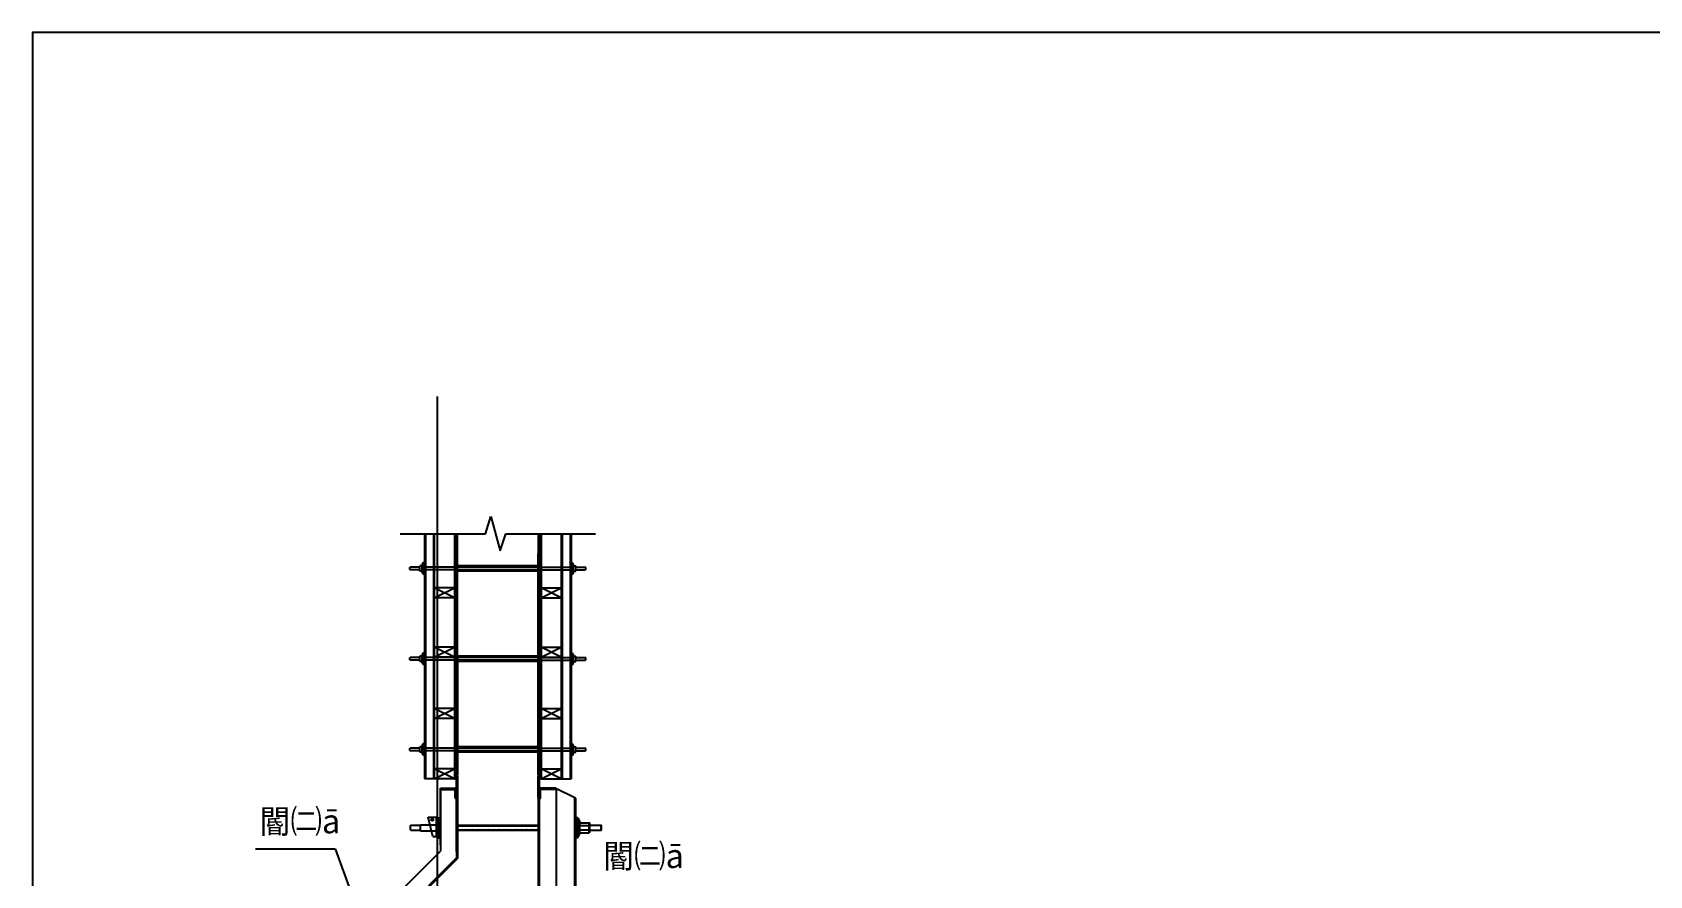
# Model space of a CAD drawing. Header units: metres. Extents: x 0 to 193, y 0 to 136.
# Drawn here: x 0 to 96.5, y 86.2 to 136.5 of the extents above; entities that cross this region are included whole.
import ezdxf

# ---------------------------------------------------------------- set-up
doc = ezdxf.new("R2010")
doc.units = ezdxf.units.M
doc.layers.add(' ', color=7, linetype='Continuous')

msp = doc.modelspace()

# ---------------------------------------------------------------- linework, layer by layer
at = {"layer": ' '}
for p, q in [((27.04, 106.57), (27.37, 107.6)), ((27.37, 107.6), (27.93, 105.54)), ((21.95, 106.57), (27.04, 106.57)), ((23.41, 106.57), (23.41, 91.93)), ((23.46, 106.57), (23.46, 91.93)), ((23.94, 106.57), (23.94, 91.93)), ((23.99, 106.57), (23.99, 91.93)), ((25.19, 106.57), (25.19, 91.93)), ((25.24, 106.57), (25.24, 91.93)), ((25.28, 91.93), (25.28, 106.57)), ((25.33, 92.13), (25.33, 106.57)), ((25.38, 92.61), (25.38, 106.57)), ((27.93, 105.54), (28.26, 106.57)), ((28.26, 106.57), (33.61, 106.57)), ((30.23, 92.13), (30.23, 106.57)), ((30.28, 91.93), (30.28, 106.57)), ((30.32, 106.57), (30.32, 91.93)), ((30.37, 106.57), (30.37, 91.93)), ((31.57, 106.57), (31.57, 91.93)), ((31.62, 106.57), (31.62, 91.93)), ((32.1, 106.57), (32.1, 91.93)), ((32.15, 106.57), (32.15, 91.93)), ((30.18, 92.61), (30.18, 105.37)), ((23.35, 104.13), (23.35, 104.85)), ((32.21, 104.13), (32.21, 104.85)), ((23.99, 103.33), (23.99, 102.73)), ((31.57, 103.33), (31.57, 102.73)), ((23.35, 98.73), (23.35, 99.45)), ((23.99, 99.73), (23.99, 99.13)), ((31.57, 99.73), (31.57, 99.13)), ((32.21, 98.73), (32.21, 99.45)), ((23.99, 96.13), (23.99, 95.53)), ((31.57, 96.13), (31.57, 95.53)), ((23.35, 93.33), (23.35, 94.05)), ((32.21, 93.33), (32.21, 94.05)), ((23.99, 92.53), (23.99, 91.93)), ((31.57, 92.53), (31.57, 91.93))]:
    msp.add_line(p, q, dxfattribs=at)
for p, q in [((24.18, 26.41), (24.18, 114.75)), ((30.18, 106.57), (30.18, 92.13)), ((30.25, 106.57), (30.25, 76.38)), ((30.18, 92.61), (30.18, 105.37)), ((22.53, 104.55), (22.55, 104.57)), ((22.53, 104.43), (22.53, 104.55)), ((22.53, 104.43), (22.55, 104.41)), ((23.13, 104.57), (22.55, 104.57)), ((23.13, 104.41), (22.55, 104.41)), ((23.27, 104.65), (23.13, 104.65)), ((23.13, 104.33), (23.13, 104.65)), ((23.27, 104.33), (23.13, 104.33)), ((23.35, 104.85), (23.27, 104.73)), ((23.27, 104.25), (23.27, 104.73)), ((23.35, 104.13), (23.27, 104.25)), ((23.42, 104.85), (23.35, 104.85)), ((23.35, 104.85), (23.35, 104.72)), ((25.19, 104.57), (23.47, 104.57)), ((25.19, 104.41), (23.47, 104.41)), ((30.18, 104.65), (25.38, 104.65)), ((30.18, 104.61), (25.38, 104.61)), ((30.18, 104.57), (25.38, 104.57)), ((30.18, 104.41), (25.38, 104.41)), ((30.18, 104.37), (25.38, 104.37)), ((30.18, 104.33), (25.38, 104.33)), ((25.39, 104.65), (25.43, 104.61)), ((25.51, 104.37), (25.54, 104.33)), ((25.56, 104.65), (25.59, 104.61)), ((25.56, 104.37), (25.6, 104.33)), ((25.61, 104.65), (25.65, 104.61)), ((25.62, 104.37), (25.65, 104.33)), ((25.66, 104.65), (25.7, 104.61)), ((25.67, 104.37), (25.71, 104.33)), ((25.72, 104.65), (25.75, 104.61)), ((25.83, 104.37), (25.87, 104.33)), ((25.88, 104.65), (25.91, 104.61)), ((25.89, 104.37), (25.92, 104.33)), ((25.93, 104.65), (25.97, 104.61)), ((25.94, 104.37), (25.98, 104.33)), ((25.99, 104.65), (26.02, 104.61)), ((25.99, 104.37), (26.03, 104.33)), ((26.04, 104.65), (26.08, 104.61)), ((26.15, 104.37), (26.19, 104.33)), ((26.2, 104.65), (26.24, 104.61)), ((26.21, 104.37), (26.24, 104.33)), ((26.26, 104.65), (26.29, 104.61)), ((26.26, 104.37), (26.3, 104.33)), ((26.31, 104.65), (26.35, 104.61)), ((26.32, 104.37), (26.35, 104.33)), ((26.36, 104.65), (26.4, 104.61)), ((26.48, 104.37), (26.51, 104.33)), ((26.53, 104.65), (26.56, 104.61)), ((26.53, 104.37), (26.57, 104.33)), ((26.58, 104.65), (26.62, 104.61)), ((26.59, 104.37), (26.62, 104.33)), ((26.63, 104.65), (26.67, 104.61)), ((26.64, 104.37), (26.68, 104.33)), ((26.69, 104.65), (26.72, 104.61)), ((26.8, 104.37), (26.84, 104.33)), ((26.85, 104.65), (26.88, 104.61)), ((26.86, 104.37), (26.89, 104.33)), ((26.9, 104.65), (26.94, 104.61)), ((26.91, 104.37), (26.95, 104.33)), ((26.96, 104.65), (26.99, 104.61)), ((26.96, 104.37), (27, 104.33)), ((27.01, 104.65), (27.05, 104.61)), ((27.12, 104.37), (27.16, 104.33)), ((27.17, 104.65), (27.21, 104.61)), ((27.18, 104.37), (27.21, 104.33)), ((27.23, 104.65), (27.26, 104.61)), ((27.23, 104.37), (27.27, 104.33)), ((27.28, 104.65), (27.32, 104.61)), ((27.29, 104.37), (27.32, 104.33)), ((27.33, 104.65), (27.37, 104.61)), ((27.45, 104.37), (27.48, 104.33)), ((27.5, 104.65), (27.53, 104.61)), ((27.5, 104.37), (27.54, 104.33)), ((27.55, 104.65), (27.59, 104.61)), ((27.56, 104.37), (27.59, 104.33)), ((27.6, 104.65), (27.64, 104.61)), ((27.61, 104.37), (27.65, 104.33)), ((27.66, 104.65), (27.69, 104.61)), ((28.99, 104.57), (27.7, 104.57)), ((28.99, 104.41), (27.7, 104.41)), ((27.77, 104.37), (27.81, 104.33)), ((27.82, 104.65), (27.85, 104.61)), ((27.83, 104.37), (27.86, 104.33)), ((27.87, 104.65), (27.91, 104.61)), ((27.88, 104.37), (27.92, 104.33)), ((27.93, 104.65), (27.96, 104.61)), ((27.93, 104.37), (27.97, 104.33)), ((27.98, 104.65), (28.02, 104.61)), ((28.09, 104.37), (28.13, 104.33)), ((28.14, 104.65), (28.18, 104.61)), ((28.15, 104.37), (28.18, 104.33)), ((28.2, 104.65), (28.23, 104.61)), ((28.2, 104.37), (28.24, 104.33)), ((28.25, 104.65), (28.29, 104.61)), ((28.26, 104.37), (28.29, 104.33)), ((28.3, 104.65), (28.34, 104.61)), ((28.45, 104.37), (28.41, 104.33)), ((28.45, 104.65), (28.42, 104.61)), ((28.42, 104.37), (28.45, 104.33)), ((28.5, 104.37), (28.46, 104.33)), ((28.47, 104.65), (28.5, 104.61)), ((28.51, 104.65), (28.47, 104.61)), ((28.47, 104.37), (28.51, 104.33)), ((28.52, 104.65), (28.56, 104.61)), ((28.55, 104.37), (28.52, 104.33)), ((28.53, 104.37), (28.56, 104.33)), ((28.57, 104.65), (28.61, 104.61)), ((28.58, 104.37), (28.62, 104.33)), ((28.63, 104.65), (28.66, 104.61)), ((28.67, 104.65), (28.63, 104.61)), ((28.72, 104.37), (28.68, 104.33)), ((28.72, 104.65), (28.69, 104.61)), ((28.77, 104.37), (28.73, 104.33)), ((28.78, 104.65), (28.74, 104.61)), ((28.74, 104.37), (28.78, 104.33)), ((28.79, 104.65), (28.82, 104.61)), ((28.83, 104.65), (28.79, 104.61)), ((28.82, 104.37), (28.79, 104.33)), ((28.8, 104.37), (28.83, 104.33)), ((28.84, 104.65), (28.88, 104.61)), ((28.88, 104.37), (28.84, 104.33)), ((28.85, 104.37), (28.89, 104.33)), ((28.9, 104.65), (28.93, 104.61)), ((28.9, 104.37), (28.94, 104.33)), ((28.95, 104.65), (28.99, 104.61)), ((28.99, 104.65), (28.96, 104.61)), ((29.36, 104.65), (29.32, 104.61)), ((29.35, 104.37), (29.32, 104.33)), ((29.41, 104.37), (29.37, 104.33)), ((29.52, 104.65), (29.49, 104.61)), ((29.57, 104.37), (29.53, 104.33)), ((29.58, 104.65), (29.54, 104.61)), ((29.63, 104.65), (29.59, 104.61)), ((29.62, 104.37), (29.59, 104.33)), ((29.68, 104.37), (29.64, 104.33)), ((29.68, 104.65), (29.65, 104.61)), ((29.73, 104.37), (29.69, 104.33)), ((29.84, 104.65), (29.81, 104.61)), ((29.9, 104.65), (29.86, 104.61)), ((29.89, 104.37), (29.86, 104.33)), ((29.95, 104.37), (29.91, 104.33)), ((29.95, 104.65), (29.92, 104.61)), ((30, 104.37), (29.96, 104.33)), ((30.01, 104.65), (29.97, 104.61)), ((30.05, 104.37), (30.02, 104.33)), ((30.17, 104.65), (30.13, 104.61)), ((30.37, 104.57), (32.09, 104.57)), ((30.37, 104.41), (32.09, 104.41)), ((32.14, 104.85), (32.21, 104.85)), ((32.21, 104.85), (32.29, 104.73)), ((32.21, 104.85), (32.21, 104.72)), ((32.21, 104.13), (32.29, 104.25)), ((32.29, 104.25), (32.29, 104.73)), ((32.29, 104.65), (32.44, 104.65)), ((32.29, 104.33), (32.44, 104.33)), ((32.44, 104.33), (32.44, 104.65)), ((32.44, 104.33), (32.44, 104.65)), ((32.44, 104.57), (33.01, 104.57)), ((32.44, 104.41), (33.01, 104.41)), ((33.04, 104.55), (33.01, 104.57)), ((33.04, 104.43), (33.01, 104.41)), ((33.04, 104.43), (33.04, 104.55)), ((23.42, 104.13), (23.35, 104.13)), ((25.19, 103.33), (23.99, 103.33)), ((23.99, 102.73), (25.19, 103.33)), ((25.19, 102.73), (23.99, 103.33)), ((30.37, 103.33), (31.57, 103.33)), ((30.37, 102.73), (31.57, 103.33)), ((31.57, 102.73), (30.37, 103.33)), ((32.14, 104.13), (32.21, 104.13)), ((25.19, 102.73), (23.99, 102.73)), ((30.37, 102.73), (31.57, 102.73)), ((23.35, 99.45), (23.27, 99.33)), ((23.42, 99.45), (23.35, 99.45)), ((23.35, 99.45), (23.35, 99.32)), ((25.19, 99.79), (23.99, 99.79)), ((23.99, 99.19), (25.19, 99.79)), ((25.19, 99.19), (23.99, 99.79)), ((30.37, 99.2), (31.57, 99.8)), ((31.57, 99.2), (30.37, 99.8)), ((30.37, 99.8), (31.57, 99.8)), ((32.14, 99.45), (32.21, 99.45)), ((32.21, 99.45), (32.29, 99.33)), ((32.21, 99.45), (32.21, 99.32)), ((22.53, 99.15), (22.55, 99.17)), ((22.53, 99.03), (22.53, 99.15)), ((22.53, 99.03), (22.55, 99.01)), ((23.13, 99.17), (22.55, 99.17)), ((23.13, 99.01), (22.55, 99.01)), ((23.27, 99.25), (23.13, 99.25)), ((23.13, 98.93), (23.13, 99.25)), ((23.27, 98.93), (23.13, 98.93)), ((23.27, 98.85), (23.27, 99.33)), ((23.35, 98.73), (23.27, 98.85)), ((23.42, 98.73), (23.35, 98.73)), ((25.19, 99.17), (23.47, 99.17)), ((25.19, 99.01), (23.47, 99.01)), ((25.19, 99.19), (23.99, 99.19)), ((30.18, 99.25), (25.38, 99.25)), ((30.18, 99.21), (25.38, 99.21)), ((25.38, 99.18), (25.38, 92.13)), ((30.18, 99.17), (25.38, 99.17)), ((30.18, 99.01), (25.38, 99.01)), ((30.18, 98.97), (25.38, 98.97)), ((30.18, 98.93), (25.38, 98.93)), ((25.39, 99.25), (25.43, 99.21)), ((25.51, 98.97), (25.54, 98.93)), ((25.56, 99.25), (25.59, 99.21)), ((25.56, 98.97), (25.6, 98.93)), ((25.61, 99.25), (25.65, 99.21)), ((25.62, 98.97), (25.65, 98.93)), ((25.66, 99.25), (25.7, 99.21)), ((25.67, 98.97), (25.71, 98.93)), ((25.72, 99.25), (25.75, 99.21)), ((25.83, 98.97), (25.87, 98.93)), ((25.88, 99.25), (25.91, 99.21)), ((25.89, 98.97), (25.92, 98.93)), ((25.93, 99.25), (25.97, 99.21)), ((25.94, 98.97), (25.98, 98.93)), ((25.99, 99.25), (26.02, 99.21)), ((25.99, 98.97), (26.03, 98.93)), ((26.04, 99.25), (26.08, 99.21)), ((26.15, 98.97), (26.19, 98.93)), ((26.2, 99.25), (26.24, 99.21)), ((26.21, 98.97), (26.24, 98.93)), ((26.26, 99.25), (26.29, 99.21)), ((26.26, 98.97), (26.3, 98.93)), ((26.31, 99.25), (26.35, 99.21)), ((26.32, 98.97), (26.35, 98.93)), ((26.36, 99.25), (26.4, 99.21)), ((26.48, 98.97), (26.51, 98.93)), ((26.53, 99.25), (26.56, 99.21)), ((26.53, 98.97), (26.57, 98.93)), ((26.58, 99.25), (26.62, 99.21)), ((26.59, 98.97), (26.62, 98.93)), ((26.63, 99.25), (26.67, 99.21)), ((26.64, 98.97), (26.68, 98.93)), ((26.69, 99.25), (26.72, 99.21)), ((26.8, 98.97), (26.84, 98.93)), ((26.85, 99.25), (26.88, 99.21)), ((26.86, 98.97), (26.89, 98.93)), ((26.9, 99.25), (26.94, 99.21)), ((26.91, 98.97), (26.95, 98.93)), ((26.96, 99.25), (26.99, 99.21)), ((26.96, 98.97), (27, 98.93)), ((27.01, 99.25), (27.05, 99.21)), ((27.12, 98.97), (27.16, 98.93)), ((27.17, 99.25), (27.21, 99.21)), ((27.18, 98.97), (27.21, 98.93)), ((27.23, 99.25), (27.26, 99.21)), ((27.23, 98.97), (27.27, 98.93)), ((27.28, 99.25), (27.32, 99.21)), ((27.29, 98.97), (27.32, 98.93)), ((27.33, 99.25), (27.37, 99.21)), ((27.45, 98.97), (27.48, 98.93)), ((27.5, 99.25), (27.53, 99.21)), ((27.5, 98.97), (27.54, 98.93)), ((27.55, 99.25), (27.59, 99.21)), ((27.56, 98.97), (27.59, 98.93)), ((27.6, 99.25), (27.64, 99.21)), ((27.61, 98.97), (27.65, 98.93)), ((27.66, 99.25), (27.69, 99.21)), ((28.99, 99.17), (27.7, 99.17)), ((28.99, 99.01), (27.7, 99.01)), ((27.77, 98.97), (27.81, 98.93)), ((27.82, 99.25), (27.85, 99.21)), ((27.83, 98.97), (27.86, 98.93)), ((27.87, 99.25), (27.91, 99.21)), ((27.88, 98.97), (27.92, 98.93)), ((27.93, 99.25), (27.96, 99.21)), ((27.93, 98.97), (27.97, 98.93)), ((27.98, 99.25), (28.02, 99.21)), ((28.09, 98.97), (28.13, 98.93)), ((28.14, 99.25), (28.18, 99.21)), ((28.15, 98.97), (28.18, 98.93)), ((28.2, 99.25), (28.23, 99.21)), ((28.2, 98.97), (28.24, 98.93)), ((28.25, 99.25), (28.29, 99.21)), ((28.26, 98.97), (28.29, 98.93)), ((28.3, 99.25), (28.34, 99.21)), ((28.45, 98.97), (28.41, 98.93)), ((28.45, 99.25), (28.42, 99.21)), ((28.42, 98.97), (28.45, 98.93)), ((28.5, 98.97), (28.46, 98.93)), ((28.47, 99.25), (28.5, 99.21)), ((28.51, 99.25), (28.47, 99.21)), ((28.47, 98.97), (28.51, 98.93)), ((28.52, 99.25), (28.56, 99.21)), ((28.55, 98.97), (28.52, 98.93)), ((28.53, 98.97), (28.56, 98.93)), ((28.57, 99.25), (28.61, 99.21)), ((28.58, 98.97), (28.62, 98.93)), ((28.63, 99.25), (28.66, 99.21)), ((28.67, 99.25), (28.63, 99.21)), ((28.72, 98.97), (28.68, 98.93)), ((28.72, 99.25), (28.69, 99.21)), ((28.77, 98.97), (28.73, 98.93)), ((28.78, 99.25), (28.74, 99.21)), ((28.74, 98.97), (28.78, 98.93)), ((28.79, 99.25), (28.82, 99.21)), ((28.83, 99.25), (28.79, 99.21)), ((28.82, 98.97), (28.79, 98.93)), ((28.8, 98.97), (28.83, 98.93)), ((28.84, 99.25), (28.88, 99.21)), ((28.88, 98.97), (28.84, 98.93)), ((28.85, 98.97), (28.89, 98.93)), ((28.9, 99.25), (28.93, 99.21)), ((28.9, 98.97), (28.94, 98.93)), ((28.95, 99.25), (28.99, 99.21)), ((28.99, 99.25), (28.96, 99.21)), ((29.36, 99.25), (29.32, 99.21)), ((29.35, 98.97), (29.32, 98.93)), ((29.41, 98.97), (29.37, 98.93)), ((29.52, 99.25), (29.49, 99.21)), ((29.57, 98.97), (29.53, 98.93)), ((29.58, 99.25), (29.54, 99.21)), ((29.63, 99.25), (29.59, 99.21)), ((29.62, 98.97), (29.59, 98.93)), ((29.68, 98.97), (29.64, 98.93)), ((29.68, 99.25), (29.65, 99.21)), ((29.73, 98.97), (29.69, 98.93)), ((29.84, 99.25), (29.81, 99.21)), ((29.9, 99.25), (29.86, 99.21)), ((29.89, 98.97), (29.86, 98.93)), ((29.95, 98.97), (29.91, 98.93)), ((29.95, 99.25), (29.92, 99.21)), ((30, 98.97), (29.96, 98.93)), ((30.01, 99.25), (29.97, 99.21)), ((30.05, 98.97), (30.02, 98.93)), ((30.17, 99.25), (30.13, 99.21)), ((30.18, 99.18), (30.18, 92.13)), ((30.37, 99.2), (31.57, 99.2)), ((30.37, 99.17), (32.09, 99.17)), ((30.37, 99.01), (32.09, 99.01)), ((32.14, 98.73), (32.21, 98.73)), ((32.21, 98.73), (32.29, 98.85)), ((32.29, 98.85), (32.29, 99.33)), ((32.29, 99.25), (32.44, 99.25)), ((32.29, 98.93), (32.44, 98.93)), ((32.44, 98.93), (32.44, 99.25)), ((32.44, 98.93), (32.44, 99.25)), ((32.44, 99.17), (33.01, 99.17)), ((32.44, 99.01), (33.01, 99.01)), ((33.04, 99.15), (33.01, 99.17)), ((33.04, 99.03), (33.01, 99.01)), ((33.04, 99.03), (33.04, 99.15)), ((25.19, 96.13), (23.99, 96.13)), ((23.99, 95.53), (25.19, 96.13)), ((25.19, 95.53), (23.99, 96.13)), ((30.37, 95.53), (31.57, 96.13)), ((31.57, 95.53), (30.37, 96.13)), ((30.37, 96.13), (31.57, 96.13)), ((25.19, 95.53), (23.99, 95.53)), ((30.37, 95.53), (31.57, 95.53)), ((22.53, 93.75), (22.55, 93.77)), ((22.53, 93.63), (22.53, 93.75)), ((22.53, 93.63), (22.55, 93.61)), ((23.13, 93.77), (22.55, 93.77)), ((23.27, 93.85), (23.13, 93.85)), ((23.13, 93.53), (23.13, 93.85)), ((23.35, 94.05), (23.27, 93.93)), ((23.27, 93.45), (23.27, 93.93)), ((23.35, 94.05), (23.35, 93.92)), ((23.42, 94.05), (23.35, 94.05)), ((25.19, 93.77), (23.47, 93.77)), ((30.18, 93.85), (25.38, 93.85)), ((30.18, 93.81), (25.38, 93.81)), ((30.18, 93.77), (25.38, 93.77)), ((25.39, 93.85), (25.43, 93.81)), ((25.56, 93.85), (25.59, 93.81)), ((25.61, 93.85), (25.65, 93.81)), ((25.66, 93.85), (25.7, 93.81)), ((25.72, 93.85), (25.75, 93.81)), ((25.88, 93.85), (25.91, 93.81)), ((25.93, 93.85), (25.97, 93.81)), ((25.99, 93.85), (26.02, 93.81)), ((26.04, 93.85), (26.08, 93.81)), ((26.2, 93.85), (26.24, 93.81)), ((26.26, 93.85), (26.29, 93.81)), ((26.31, 93.85), (26.35, 93.81)), ((26.36, 93.85), (26.4, 93.81)), ((26.53, 93.85), (26.56, 93.81)), ((26.58, 93.85), (26.62, 93.81)), ((26.63, 93.85), (26.67, 93.81)), ((26.69, 93.85), (26.72, 93.81)), ((26.85, 93.85), (26.88, 93.81)), ((26.9, 93.85), (26.94, 93.81)), ((26.96, 93.85), (26.99, 93.81)), ((27.01, 93.85), (27.05, 93.81)), ((27.17, 93.85), (27.21, 93.81)), ((27.23, 93.85), (27.26, 93.81)), ((27.28, 93.85), (27.32, 93.81)), ((27.33, 93.85), (27.37, 93.81)), ((27.5, 93.85), (27.53, 93.81)), ((27.55, 93.85), (27.59, 93.81)), ((27.6, 93.85), (27.64, 93.81)), ((27.66, 93.85), (27.69, 93.81)), ((28.99, 93.77), (27.7, 93.77)), ((27.82, 93.85), (27.85, 93.81)), ((27.87, 93.85), (27.91, 93.81)), ((27.93, 93.85), (27.96, 93.81)), ((27.98, 93.85), (28.02, 93.81)), ((28.14, 93.85), (28.18, 93.81)), ((28.2, 93.85), (28.23, 93.81)), ((28.25, 93.85), (28.29, 93.81)), ((28.3, 93.85), (28.34, 93.81)), ((28.45, 93.85), (28.42, 93.81)), ((28.51, 93.85), (28.47, 93.81)), ((28.47, 93.85), (28.5, 93.81)), ((28.52, 93.85), (28.56, 93.81)), ((28.57, 93.85), (28.61, 93.81)), ((28.67, 93.85), (28.63, 93.81)), ((28.63, 93.85), (28.66, 93.81)), ((28.72, 93.85), (28.69, 93.81)), ((28.78, 93.85), (28.74, 93.81)), ((28.83, 93.85), (28.79, 93.81)), ((28.79, 93.85), (28.82, 93.81)), ((28.84, 93.85), (28.88, 93.81)), ((28.9, 93.85), (28.93, 93.81)), ((28.95, 93.85), (28.99, 93.81)), ((28.99, 93.85), (28.96, 93.81)), ((29.36, 93.85), (29.32, 93.81)), ((29.52, 93.85), (29.49, 93.81)), ((29.58, 93.85), (29.54, 93.81)), ((29.63, 93.85), (29.59, 93.81)), ((29.68, 93.85), (29.65, 93.81)), ((29.84, 93.85), (29.81, 93.81)), ((29.9, 93.85), (29.86, 93.81)), ((29.95, 93.85), (29.92, 93.81)), ((30.01, 93.85), (29.97, 93.81)), ((30.17, 93.85), (30.13, 93.81)), ((30.37, 93.77), (32.09, 93.77)), ((32.14, 94.05), (32.21, 94.05)), ((32.21, 94.05), (32.21, 93.92)), ((32.21, 94.05), (32.29, 93.93)), ((32.29, 93.45), (32.29, 93.93)), ((32.29, 93.85), (32.44, 93.85)), ((32.44, 93.53), (32.44, 93.85)), ((32.44, 93.53), (32.44, 93.85)), ((32.44, 93.77), (33.01, 93.77)), ((33.04, 93.75), (33.01, 93.77)), ((33.04, 93.63), (33.01, 93.61)), ((33.04, 93.63), (33.04, 93.75)), ((23.13, 93.61), (22.55, 93.61)), ((23.27, 93.53), (23.13, 93.53)), ((23.35, 93.33), (23.27, 93.45)), ((23.42, 93.33), (23.35, 93.33)), ((25.19, 93.61), (23.47, 93.61)), ((30.18, 93.61), (25.38, 93.61)), ((30.18, 93.57), (25.38, 93.57)), ((30.18, 93.53), (25.38, 93.53)), ((25.38, 92.13), (25.38, 92.96)), ((25.51, 93.57), (25.54, 93.53)), ((25.56, 93.57), (25.6, 93.53)), ((25.62, 93.57), (25.65, 93.53)), ((25.67, 93.57), (25.71, 93.53)), ((25.83, 93.57), (25.87, 93.53)), ((25.89, 93.57), (25.92, 93.53)), ((25.94, 93.57), (25.98, 93.53)), ((25.99, 93.57), (26.03, 93.53)), ((26.15, 93.57), (26.19, 93.53)), ((26.21, 93.57), (26.24, 93.53)), ((26.26, 93.57), (26.3, 93.53)), ((26.32, 93.57), (26.35, 93.53)), ((26.48, 93.57), (26.51, 93.53)), ((26.53, 93.57), (26.57, 93.53)), ((26.59, 93.57), (26.62, 93.53)), ((26.64, 93.57), (26.68, 93.53)), ((26.8, 93.57), (26.84, 93.53)), ((26.86, 93.57), (26.89, 93.53)), ((26.91, 93.57), (26.95, 93.53)), ((26.96, 93.57), (27, 93.53)), ((27.12, 93.57), (27.16, 93.53)), ((27.18, 93.57), (27.21, 93.53)), ((27.23, 93.57), (27.27, 93.53)), ((27.29, 93.57), (27.32, 93.53)), ((27.45, 93.57), (27.48, 93.53)), ((27.5, 93.57), (27.54, 93.53)), ((27.56, 93.57), (27.59, 93.53)), ((27.61, 93.57), (27.65, 93.53)), ((28.99, 93.61), (27.7, 93.61)), ((27.77, 93.57), (27.81, 93.53)), ((27.83, 93.57), (27.86, 93.53)), ((27.88, 93.57), (27.92, 93.53)), ((27.93, 93.57), (27.97, 93.53)), ((28.09, 93.57), (28.13, 93.53)), ((28.15, 93.57), (28.18, 93.53)), ((28.2, 93.57), (28.24, 93.53)), ((28.26, 93.57), (28.29, 93.53)), ((28.45, 93.57), (28.41, 93.53)), ((28.42, 93.57), (28.45, 93.53)), ((28.5, 93.57), (28.46, 93.53)), ((28.47, 93.57), (28.51, 93.53)), ((28.55, 93.57), (28.52, 93.53)), ((28.53, 93.57), (28.56, 93.53)), ((28.58, 93.57), (28.62, 93.53)), ((28.72, 93.57), (28.68, 93.53)), ((28.77, 93.57), (28.73, 93.53)), ((28.74, 93.57), (28.78, 93.53)), ((28.82, 93.57), (28.79, 93.53)), ((28.8, 93.57), (28.83, 93.53)), ((28.88, 93.57), (28.84, 93.53)), ((28.85, 93.57), (28.89, 93.53)), ((28.9, 93.57), (28.94, 93.53)), ((29.35, 93.57), (29.32, 93.53)), ((29.41, 93.57), (29.37, 93.53)), ((29.57, 93.57), (29.53, 93.53)), ((29.62, 93.57), (29.59, 93.53)), ((29.68, 93.57), (29.64, 93.53)), ((29.73, 93.57), (29.69, 93.53)), ((29.89, 93.57), (29.86, 93.53)), ((29.95, 93.57), (29.91, 93.53)), ((30, 93.57), (29.96, 93.53)), ((30.05, 93.57), (30.02, 93.53)), ((30.18, 92.13), (30.18, 92.96)), ((30.37, 93.61), (32.09, 93.61)), ((32.14, 93.33), (32.21, 93.33)), ((32.21, 93.33), (32.29, 93.45)), ((32.29, 93.53), (32.44, 93.53)), ((32.44, 93.61), (33.01, 93.61)), ((23.99, 91.93), (23.41, 91.93)), ((25.19, 91.93), (23.99, 92.53)), ((23.99, 91.93), (25.19, 92.53)), ((25.19, 92.53), (23.99, 92.53)), ((25.19, 91.93), (23.99, 91.93)), ((25.19, 91.93), (25.31, 91.93)), ((25.28, 92.13), (25.38, 92.13)), ((25.31, 87.6), (25.31, 92.13)), ((25.31, 92.13), (25.31, 87.21)), ((25.31, 92.1), (25.38, 92.1)), ((25.38, 92.13), (25.38, 92.58)), ((25.38, 92.1), (25.38, 87.18)), ((25.38, 87.57), (25.38, 92.1)), ((25.38, 90.81), (25.38, 92.1)), ((30.18, 92.13), (30.18, 92.58)), ((30.18, 92.13), (30.18, 92.58)), ((30.28, 92.13), (30.18, 92.13)), ((30.18, 92.1), (30.18, 76.38)), ((30.25, 92.1), (30.18, 92.1)), ((30.18, 90.81), (30.18, 92.1)), ((30.37, 91.93), (30.25, 91.93)), ((31.57, 91.93), (30.37, 92.53)), ((30.37, 91.93), (31.57, 92.53)), ((30.37, 92.53), (31.57, 92.53)), ((30.37, 91.93), (31.57, 91.93)), ((31.57, 91.93), (32.15, 91.93)), ((24.35, 87.99), (24.35, 91.38)), ((24.35, 91.38), (24.35, 87.61)), ((24.35, 91.38), (25.31, 91.38)), ((24.35, 91.34), (24.35, 91.38)), ((24.38, 91.3), (25.2, 91.3)), ((25.24, 90.81), (25.24, 91.27)), ((25.27, 90.78), (25.31, 90.78)), ((31.21, 91.38), (30.25, 91.38)), ((30.29, 90.78), (30.25, 90.78)), ((30.32, 90.81), (30.32, 91.27)), ((31.18, 91.3), (30.36, 91.3)), ((32.41, 90.78), (31.21, 91.38)), ((31.21, 91.34), (31.21, 91.38)), ((31.26, 91.35), (31.26, 76.38)), ((32.36, 90.8), (32.36, 76.96)), ((32.41, 90.78), (32.41, 76.98)), ((22.56, 89.14), (22.58, 89.17)), ((22.56, 88.88), (22.56, 89.14)), ((22.56, 88.88), (22.58, 88.86)), ((22.58, 89.17), (23.16, 89.17)), ((22.58, 88.86), (23.16, 88.86)), ((23.16, 88.83), (23.16, 89.19)), ((23.16, 89.19), (23.73, 89.19)), ((23.16, 88.83), (23.82, 88.83)), ((23.62, 89.64), (24.12, 89.64)), ((23.9, 88.5), (23.62, 89.64)), ((23.73, 89.19), (24.12, 89.19)), ((23.82, 88.83), (24.12, 88.83)), ((24.12, 88.5), (24.12, 89.64)), ((24.24, 89.61), (24.12, 89.37)), ((24.24, 89.61), (24.36, 89.61)), ((24.24, 88.41), (24.24, 89.61)), ((25.31, 89.19), (25.38, 89.19)), ((25.31, 88.83), (25.38, 88.83)), ((25.38, 89.17), (30.18, 89.17)), ((25.38, 89.13), (30.18, 89.13)), ((25.38, 88.89), (30.18, 88.89)), ((25.38, 88.86), (30.18, 88.86)), ((25.44, 89.13), (25.4, 89.17)), ((25.55, 88.86), (25.52, 88.89)), ((25.6, 89.13), (25.56, 89.17)), ((25.61, 88.86), (25.57, 88.89)), ((25.65, 89.13), (25.62, 89.17)), ((25.71, 89.13), (25.67, 89.17)), ((25.71, 88.86), (25.68, 88.89)), ((25.76, 89.13), (25.73, 89.17)), ((25.88, 88.86), (25.84, 88.89)), ((25.92, 89.13), (25.89, 89.17)), ((25.93, 88.86), (25.89, 88.89)), ((25.98, 89.13), (25.94, 89.17)), ((25.98, 88.86), (25.95, 88.89)), ((26.03, 89.13), (25.99, 89.17)), ((26.04, 88.86), (26, 88.89)), ((26.08, 89.13), (26.05, 89.17)), ((26.2, 88.86), (26.16, 88.89)), ((26.25, 89.13), (26.21, 89.17)), ((26.25, 88.86), (26.22, 88.89)), ((26.3, 89.13), (26.26, 89.17)), ((26.31, 88.86), (26.27, 88.89)), ((26.35, 89.13), (26.32, 89.17)), ((26.36, 88.86), (26.32, 88.89)), ((26.41, 89.13), (26.37, 89.17)), ((26.52, 88.86), (26.49, 88.89)), ((26.57, 89.13), (26.53, 89.17)), ((26.58, 88.86), (26.54, 88.89)), ((26.62, 89.13), (26.59, 89.17)), ((26.63, 88.86), (26.59, 88.89)), ((26.68, 89.13), (26.64, 89.17)), ((26.68, 88.86), (26.65, 88.89)), ((26.73, 89.13), (26.7, 89.17)), ((26.85, 88.86), (26.81, 88.89)), ((26.89, 89.13), (26.86, 89.17)), ((26.9, 88.86), (26.86, 88.89)), ((26.95, 89.13), (26.91, 89.17)), ((26.95, 88.86), (26.92, 88.89)), ((27, 89.13), (26.96, 89.17)), ((27.01, 88.86), (26.97, 88.89)), ((27.05, 89.13), (27.02, 89.17)), ((27.17, 88.86), (27.13, 88.89)), ((27.22, 89.13), (27.18, 89.17)), ((27.22, 88.86), (27.19, 88.89)), ((27.27, 89.13), (27.23, 89.17)), ((27.28, 88.86), (27.24, 88.89)), ((27.32, 89.13), (27.29, 89.17)), ((27.33, 88.86), (27.29, 88.89)), ((27.38, 89.13), (27.34, 89.17)), ((27.49, 88.86), (27.46, 88.89)), ((27.54, 89.13), (27.5, 89.17)), ((27.55, 88.86), (27.51, 88.89)), ((27.59, 89.13), (27.56, 89.17)), ((27.6, 88.86), (27.56, 88.89)), ((27.65, 89.13), (27.61, 89.17)), ((27.65, 88.86), (27.62, 88.89)), ((27.7, 89.13), (27.66, 89.17)), ((27.82, 88.86), (27.78, 88.89)), ((27.86, 89.13), (27.83, 89.17)), ((27.87, 88.86), (27.83, 88.89)), ((27.92, 89.13), (27.88, 89.17)), ((27.92, 88.86), (27.89, 88.89)), ((27.97, 89.13), (27.93, 89.17)), ((27.98, 88.86), (27.94, 88.89)), ((28.02, 89.13), (27.99, 89.17)), ((28.14, 88.86), (28.1, 88.89)), ((28.19, 89.13), (28.15, 89.17)), ((28.19, 88.86), (28.16, 88.89)), ((28.24, 89.13), (28.2, 89.17)), ((28.25, 88.86), (28.21, 88.89)), ((28.29, 89.13), (28.26, 89.17)), ((28.3, 88.86), (28.26, 88.89)), ((28.35, 89.13), (28.31, 89.17)), ((28.46, 88.86), (28.43, 88.89)), ((28.51, 89.13), (28.47, 89.17)), ((28.52, 88.86), (28.48, 88.89)), ((28.56, 89.13), (28.53, 89.17)), ((28.57, 88.86), (28.53, 88.89)), ((28.62, 89.13), (28.58, 89.17)), ((28.62, 88.86), (28.59, 88.89)), ((28.67, 89.13), (28.63, 89.17)), ((28.79, 88.86), (28.75, 88.89)), ((28.83, 89.13), (28.8, 89.17)), ((28.84, 88.86), (28.8, 88.89)), ((28.89, 89.13), (28.85, 89.17)), ((28.89, 88.86), (28.86, 88.89)), ((28.94, 89.13), (28.9, 89.17)), ((28.95, 88.86), (28.91, 88.89)), ((28.99, 89.13), (28.96, 89.17)), ((29.11, 88.86), (29.07, 88.89)), ((29.16, 89.13), (29.12, 89.17)), ((29.16, 88.86), (29.13, 88.89)), ((29.21, 89.13), (29.17, 89.17)), ((29.22, 88.86), (29.18, 88.89)), ((29.26, 89.13), (29.23, 89.17)), ((29.27, 88.86), (29.23, 88.89)), ((29.32, 89.13), (29.28, 89.17)), ((29.43, 88.86), (29.4, 88.89)), ((29.48, 89.13), (29.44, 89.17)), ((29.49, 88.86), (29.45, 88.89)), ((29.53, 89.13), (29.5, 89.17)), ((29.54, 88.86), (29.5, 88.89)), ((29.59, 89.13), (29.55, 89.17)), ((29.59, 88.86), (29.56, 88.89)), ((29.64, 89.13), (29.6, 89.17)), ((29.76, 88.86), (29.72, 88.89)), ((29.8, 89.13), (29.77, 89.17)), ((29.81, 88.86), (29.77, 88.89)), ((29.86, 89.13), (29.82, 89.17)), ((29.86, 88.86), (29.83, 88.89)), ((29.91, 89.13), (29.87, 89.17)), ((29.92, 88.86), (29.88, 88.89)), ((29.96, 89.13), (29.93, 89.17)), ((30.08, 88.86), (30.04, 88.89)), ((30.13, 89.13), (30.09, 89.17)), ((30.13, 88.86), (30.1, 88.89)), ((30.18, 89.13), (30.14, 89.17)), ((30.18, 89.19), (30.25, 89.19)), ((30.18, 88.83), (30.25, 88.83)), ((32.55, 89.61), (32.43, 89.61)), ((32.55, 89.61), (32.67, 89.37)), ((32.55, 88.41), (32.55, 89.61)), ((32.67, 88.65), (32.67, 89.37)), ((32.67, 89.31), (33.24, 89.31)), ((32.67, 89.14), (33.24, 89.14)), ((32.67, 88.88), (33.24, 88.88)), ((33.27, 89.29), (33.24, 89.31)), ((33.24, 88.71), (33.24, 89.31)), ((33.27, 88.74), (33.27, 89.29)), ((33.27, 89.17), (33.94, 89.17)), ((33.27, 89.16), (33.94, 89.16)), ((33.27, 88.87), (33.94, 88.87)), ((33.27, 88.86), (33.94, 88.86)), ((33.97, 89.14), (33.94, 89.17)), ((33.94, 88.86), (33.94, 89.17)), ((33.94, 88.86), (33.97, 88.88)), ((33.97, 88.88), (33.97, 89.14)), ((23.9, 88.5), (24.12, 88.5)), ((24.24, 88.41), (24.12, 88.65)), ((24.24, 88.41), (24.36, 88.41)), ((32.55, 88.41), (32.43, 88.41)), ((32.55, 88.41), (32.67, 88.65)), ((32.67, 88.71), (33.24, 88.71)), ((33.27, 88.74), (33.24, 88.71)), ((13.31, 87.75), (18.07, 87.75)), ((17.75, 81.01), (24.35, 87.61)), ((18.07, 87.75), (20.15, 82.06)), ((18.71, 80.61), (25.31, 87.21)), ((18.78, 80.58), (25.38, 87.18))]:
    msp.add_line(p, q)
msp.add_lwpolyline([(0, 0), (193.05, 0), (193.05, 136.5), (0, 136.5), (0, 0)])
msp.add_circle((23.87, 89.48), 0.06)
for centre, start, end in [((24.38, 91.34), 180, 270), ((25.2, 91.27), 0, 90), ((25.27, 90.81), 180, 270), ((30.29, 90.81), -90, 0), ((30.36, 91.27), 90, 180), ((31.18, 91.34), -90, 0)]:
    msp.add_arc(centre, 0.04, start, end)

# ---------------------------------------------------------------- texts
for p in [(13.54, 88.68), (34.05, 86.61)]:
    msp.add_text('閽㈡ā', height=1.44).set_placement(p)

doc.saveas('drawing.dxf')
